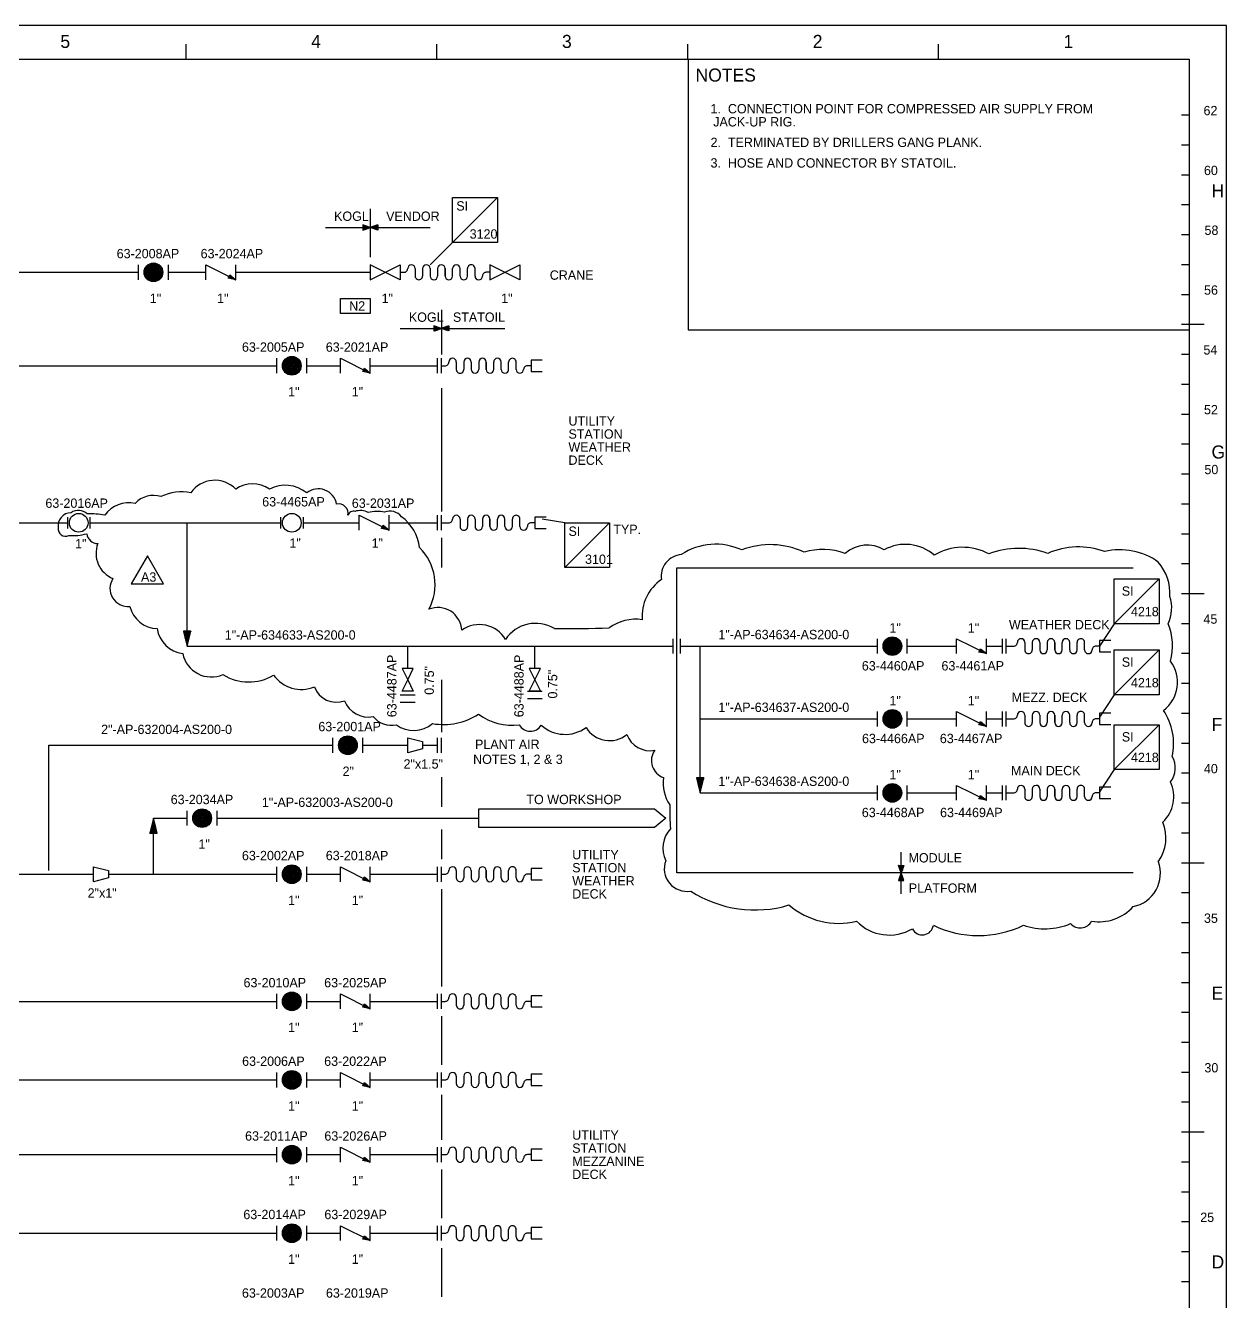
# Model space of a CAD drawing. Extents: x 0 to 840, y 0 to 594.
# Drawn here: x 518.8 to 840, y 252.7 to 594 of the extents above; entities that cross this region are included whole.
import ezdxf

# ---------------------------------------------------------------- set-up
doc = ezdxf.new("R2010")
doc.units = 0
for name, color, linetype in [('01-LIN-025-A', 7, 'Continuous'), ('08-LIN-050-A', 7, 'Continuous'), ('14-LIN-025-DASH', 7, 'Continuous'), ('15-LIN-025-PHAN', 7, 'Continuous'), ('35-TXT-025', 7, 'Continuous'), ('36-TXT-035', 7, 'Continuous'), ('39-TXT-100', 7, 'Continuous'), ('40-', 7, 'Continuous'), ('43-', 7, 'Continuous'), ('45-', 7, 'Continuous'), ('50-REV-035-TRNG', 7, 'Continuous'), ('51-REV-035-CLD', 7, 'Continuous')]:
    doc.layers.add(name, color=color, linetype=linetype)

msp = doc.modelspace()

# ---------------------------------------------------------------- linework, layer by layer
at = {"layer": '01-LIN-025-A'}
for p, q in [((611, 545), (611, 532)), ((599, 540), (627, 540)), ((609, 540.68), (609.02, 540.69)), ((609, 540.63), (609.07, 540.68)), ((609, 540.58), (609.11, 540.66)), ((609, 540.53), (609.16, 540.64)), ((609, 540.48), (609.21, 540.63)), ((609, 540.43), (609.26, 540.61)), ((609, 540.38), (609.3, 540.59)), ((609, 540.33), (609.35, 540.58)), ((609, 540.28), (609.4, 540.56)), ((609, 540.23), (609.44, 540.54)), ((609, 540.19), (609.49, 540.53)), ((609, 540.13), (609.54, 540.51)), ((609, 540.09), (609.59, 540.5)), ((609, 540.04), (609.63, 540.48)), ((609, 539.99), (609.68, 540.46)), ((609, 539.94), (609.73, 540.45)), ((609, 539.89), (609.77, 540.43)), ((609, 539.84), (609.82, 540.41)), ((609, 539.79), (609.87, 540.4)), ((609, 539.74), (609.92, 540.38)), ((609, 539.69), (609.96, 540.36)), ((609, 539.64), (610.01, 540.35)), ((609, 539.59), (610.06, 540.33)), ((609, 539.54), (610.1, 540.31)), ((609, 539.49), (610.15, 540.3)), ((609, 539.44), (610.2, 540.28)), ((609, 539.39), (610.25, 540.26)), ((609, 539.34), (610.29, 540.25)), ((609.02, 539.31), (610.34, 540.23)), ((609.16, 539.36), (610.39, 540.21)), ((609.3, 539.41), (610.43, 540.2)), ((609.44, 539.46), (610.48, 540.18)), ((609.58, 539.5), (610.53, 540.17)), ((609.73, 539.55), (610.58, 540.15)), ((609.87, 539.6), (610.62, 540.13)), ((610.01, 539.65), (610.67, 540.12)), ((610.15, 539.7), (610.72, 540.1)), ((610.29, 539.75), (610.77, 540.08)), ((610.43, 539.8), (610.81, 540.07)), ((610.57, 539.85), (610.86, 540.05)), ((610.72, 539.9), (610.91, 540.03)), ((610.86, 539.95), (610.95, 540.02)), ((611.14, 539.95), (611.05, 540.02)), ((611.28, 539.9), (611.1, 540.03)), ((611.43, 539.85), (611.14, 540.05)), ((611.57, 539.8), (611.19, 540.07)), ((611.71, 539.75), (611.24, 540.08)), ((611.85, 539.7), (611.28, 540.1)), ((611.99, 539.65), (611.33, 540.12)), ((612.13, 539.6), (611.38, 540.13)), ((612.27, 539.55), (611.43, 540.15)), ((612.42, 539.5), (611.47, 540.17)), ((612.56, 539.46), (611.52, 540.18)), ((612.7, 539.41), (611.57, 540.2)), ((612.84, 539.36), (611.61, 540.21)), ((612.98, 539.31), (611.66, 540.23)), ((613, 539.34), (611.71, 540.25)), ((613, 539.39), (611.76, 540.26)), ((613, 539.44), (611.8, 540.28)), ((613, 539.49), (611.85, 540.3)), ((613, 539.54), (611.9, 540.31)), ((613, 539.59), (611.94, 540.33)), ((613, 539.64), (611.99, 540.35)), ((613, 539.69), (612.04, 540.36)), ((613, 539.74), (612.09, 540.38)), ((613, 539.79), (612.13, 540.4)), ((613, 539.84), (612.18, 540.41)), ((613, 539.89), (612.23, 540.43)), ((613, 539.94), (612.27, 540.45)), ((613, 539.99), (612.32, 540.46)), ((613, 540.04), (612.37, 540.48)), ((613, 540.09), (612.41, 540.5)), ((613, 540.13), (612.46, 540.51)), ((613, 540.19), (612.51, 540.53)), ((613, 540.23), (612.56, 540.54)), ((613, 540.28), (612.6, 540.56)), ((613, 540.33), (612.65, 540.58)), ((613, 540.38), (612.7, 540.59)), ((613, 540.43), (612.74, 540.61)), ((613, 540.48), (612.79, 540.63)), ((613, 540.53), (612.84, 540.64)), ((613, 540.58), (612.89, 540.66)), ((613, 540.63), (612.93, 540.68)), ((613, 540.68), (612.98, 540.69)), ((627, 530), (633, 536)), ((611, 526), (619, 530)), ((619, 526), (611, 530)), ((611, 530), (611, 526)), ((619, 530), (619, 526)), ((623, 529), (623, 527)), ((625, 529), (625, 527)), ((627, 529), (627, 527)), ((629, 529), (629, 527)), ((631, 527), (631, 529)), ((631, 529), (631, 527)), ((633, 527), (633, 529)), ((635, 527), (635, 529)), ((637, 527), (637, 529)), ((639, 527), (639, 529)), ((643, 526), (651, 530)), ((651, 526), (643, 530)), ((643, 530), (643, 526)), ((651, 530), (651, 526)), ((619, 528), (620, 528)), ((619, 528), (619, 528)), ((643, 528), (642, 528)), ((643, 528), (643, 528)), ((630, 518), (630, 506)), ((619, 513), (647, 513)), ((628, 513.68), (628.02, 513.69)), ((628, 513.63), (628.07, 513.68)), ((628, 513.58), (628.11, 513.66)), ((628, 513.53), (628.16, 513.64)), ((628, 513.48), (628.21, 513.63)), ((628, 513.43), (628.26, 513.61)), ((628, 513.38), (628.3, 513.59)), ((628, 513.33), (628.35, 513.58)), ((628, 513.28), (628.4, 513.56)), ((628, 513.23), (628.44, 513.54)), ((628, 513.19), (628.49, 513.53)), ((628, 513.13), (628.54, 513.51)), ((628, 513.09), (628.59, 513.5)), ((628, 513.04), (628.63, 513.48)), ((628, 512.99), (628.68, 513.46)), ((628, 512.94), (628.73, 513.45)), ((628, 512.89), (628.77, 513.43)), ((628, 512.84), (628.82, 513.41)), ((628, 512.79), (628.87, 513.4)), ((628, 512.74), (628.92, 513.38)), ((628, 512.69), (628.96, 513.36)), ((628, 512.64), (629.01, 513.35)), ((628, 512.59), (629.06, 513.33)), ((628, 512.54), (629.1, 513.31)), ((628, 512.49), (629.15, 513.3)), ((628, 512.44), (629.2, 513.28)), ((628, 512.39), (629.25, 513.26)), ((628, 512.34), (629.29, 513.25)), ((628.02, 512.31), (629.34, 513.23)), ((628.16, 512.36), (629.39, 513.21)), ((628.3, 512.41), (629.43, 513.2)), ((628.44, 512.46), (629.48, 513.18)), ((628.58, 512.5), (629.53, 513.17)), ((628.73, 512.55), (629.58, 513.15)), ((628.87, 512.6), (629.62, 513.13)), ((629.01, 512.65), (629.67, 513.12)), ((629.15, 512.7), (629.72, 513.1)), ((629.29, 512.75), (629.77, 513.08)), ((629.43, 512.8), (629.81, 513.07)), ((629.57, 512.85), (629.86, 513.05)), ((629.72, 512.9), (629.91, 513.03)), ((629.86, 512.95), (629.95, 513.02)), ((630.14, 512.95), (630.05, 513.02)), ((630.28, 512.9), (630.1, 513.03)), ((630.43, 512.85), (630.14, 513.05)), ((630.57, 512.8), (630.19, 513.07)), ((630.71, 512.75), (630.24, 513.08)), ((630.85, 512.7), (630.28, 513.1)), ((630.99, 512.65), (630.33, 513.12)), ((631.13, 512.6), (630.38, 513.13)), ((631.27, 512.55), (630.43, 513.15)), ((631.42, 512.5), (630.47, 513.17)), ((631.56, 512.46), (630.52, 513.18)), ((631.7, 512.41), (630.57, 513.2)), ((631.84, 512.36), (630.61, 513.21)), ((631.98, 512.31), (630.66, 513.23)), ((632, 512.34), (630.71, 513.25)), ((632, 512.39), (630.76, 513.26)), ((632, 512.44), (630.8, 513.28)), ((632, 512.49), (630.85, 513.3)), ((632, 512.54), (630.9, 513.31)), ((632, 512.59), (630.94, 513.33)), ((632, 512.64), (630.99, 513.35)), ((632, 512.69), (631.04, 513.36)), ((632, 512.74), (631.09, 513.38)), ((632, 512.79), (631.13, 513.4)), ((632, 512.84), (631.18, 513.41)), ((632, 512.89), (631.23, 513.43)), ((632, 512.94), (631.27, 513.45)), ((632, 512.99), (631.32, 513.46)), ((632, 513.04), (631.37, 513.48)), ((632, 513.09), (631.41, 513.5)), ((632, 513.13), (631.46, 513.51)), ((632, 513.19), (631.51, 513.53)), ((632, 513.23), (631.56, 513.54)), ((632, 513.28), (631.6, 513.56)), ((632, 513.33), (631.65, 513.58)), ((632, 513.38), (631.7, 513.59)), ((632, 513.43), (631.74, 513.61)), ((632, 513.48), (631.79, 513.63)), ((632, 513.53), (631.84, 513.64)), ((632, 513.58), (631.89, 513.66)), ((632, 513.63), (631.93, 513.68)), ((632, 513.68), (631.98, 513.69)), ((586, 501), (586, 505)), ((594, 501), (594, 505)), ((603, 501), (603, 505)), ((603, 505), (611, 501)), ((608.98, 501.43), (609.42, 502.33)), ((609.03, 501.52), (609.38, 502.24)), ((609.07, 501.61), (609.33, 502.15)), ((609.11, 501.7), (609.29, 502.06)), ((611, 501), (609.11, 501.7)), ((609.2, 501.88), (609.25, 501.97)), ((611, 501), (609.2, 501.88)), ((609.29, 502.06), (611, 501)), ((609.33, 502.15), (611, 501)), ((609.38, 502.24), (611, 501)), ((609.42, 502.33), (611, 501)), ((611, 501), (611, 505)), ((629, 501), (629, 505)), ((630, 501), (630, 505)), ((630, 503), (631, 503)), ((630, 503), (630, 503)), ((634, 504), (634, 502)), ((636, 504), (636, 502)), ((638, 504), (638, 502)), ((640, 504), (640, 502)), ((642, 502), (642, 504)), ((642, 504), (642, 502)), ((644, 502), (644, 504)), ((646, 502), (646, 504)), ((648, 502), (648, 504)), ((650, 502), (650, 504)), ((654, 503), (653, 503)), ((657, 504.5), (654, 504.5)), ((654, 504.5), (654, 501.5)), ((654, 503), (654, 503)), ((611, 501), (608.98, 501.43)), ((611, 501), (609.03, 501.52)), ((611, 501), (609.07, 501.61)), ((654, 501.5), (657, 501.5)), ((630, 497), (630, 464)), ((608, 459), (608, 463)), ((608, 463), (616, 459)), ((616, 459), (616, 463)), ((629, 459), (629, 463)), ((630, 459), (630, 463)), ((630, 461), (631, 461)), ((631, 461), (632, 461)), ((635, 462), (635, 460)), ((637, 462), (637, 460)), ((639, 462), (639, 460)), ((641, 462), (641, 460)), ((643, 460), (643, 462)), ((643, 462), (643, 460)), ((645, 460), (645, 462)), ((647, 460), (647, 462)), ((649, 460), (649, 462)), ((651, 460), (651, 462)), ((655, 461), (654, 461)), ((658, 462.5), (655, 462.5)), ((655, 462.5), (655, 459.5)), ((655, 461), (655, 461)), ((663, 461), (657, 462)), ((613.98, 459.43), (614.42, 460.33)), ((616, 459), (613.98, 459.43)), ((614.03, 459.52), (614.38, 460.24)), ((616, 459), (614.03, 459.52)), ((614.07, 459.61), (614.33, 460.15)), ((616, 459), (614.07, 459.61)), ((614.11, 459.7), (614.29, 460.06)), ((616, 459), (614.11, 459.7)), ((614.2, 459.88), (614.25, 459.97)), ((616, 459), (614.2, 459.88)), ((614.29, 460.06), (616, 459)), ((614.33, 460.15), (616, 459)), ((614.38, 460.24), (616, 459)), ((614.42, 460.33), (616, 459)), ((655, 459.5), (658, 459.5)), ((630, 457), (630, 449)), ((810, 434), (806.06, 428)), ((561.01, 431.96), (562.59, 430.38)), ((561.06, 431.77), (562.57, 430.26)), ((561.1, 431.59), (562.54, 430.15)), ((561.11, 432), (562.62, 430.49)), ((561.15, 431.4), (562.51, 430.04)), ((561.2, 431.21), (562.48, 429.92)), ((561.24, 431.02), (562.45, 429.81)), ((561.26, 432), (562.65, 430.6)), ((561.29, 430.83), (562.42, 429.7)), ((561.34, 430.64), (562.4, 429.58)), ((561.39, 430.45), (562.37, 429.47)), ((561.4, 432), (562.68, 430.72)), ((561.43, 430.26), (562.34, 429.36)), ((561.48, 430.08), (562.31, 429.24)), ((561.54, 432), (562.71, 430.83)), ((561.68, 432), (562.74, 430.94)), ((561.82, 432), (562.76, 431.06)), ((561.96, 432), (562.79, 431.17)), ((562.1, 432), (562.82, 431.28)), ((562.24, 432), (562.85, 431.4)), ((562.39, 432), (562.88, 431.51)), ((562.53, 432), (562.9, 431.62)), ((562.67, 432), (562.93, 431.73)), ((562.81, 432), (562.96, 431.85)), ((562.95, 432), (562.99, 431.96)), ((746.63, 426), (746.63, 430)), ((754.63, 426), (754.63, 430)), ((767.78, 426), (767.78, 430)), ((767.78, 430), (775.78, 426)), ((775.78, 426), (775.78, 430)), ((780.06, 426), (780.06, 430)), ((781.06, 426), (781.06, 430)), ((561.53, 429.89), (562.28, 429.13)), ((561.57, 429.7), (562.26, 429.02)), ((561.62, 429.51), (562.23, 428.9)), ((561.67, 429.32), (562.2, 428.79)), ((561.72, 429.13), (562.17, 428.68)), ((561.76, 428.94), (562.14, 428.57)), ((561.81, 428.76), (562.11, 428.45)), ((561.86, 428.57), (562.09, 428.34)), ((561.91, 428.38), (562.06, 428.23)), ((561.95, 428.19), (562.03, 428.11)), ((773.77, 426.43), (774.21, 427.33)), ((773.81, 426.52), (774.16, 427.24)), ((773.85, 426.61), (774.12, 427.15)), ((775.78, 426), (773.85, 426.61)), ((773.9, 426.7), (774.07, 427.06)), ((775.78, 426), (773.9, 426.7)), ((773.99, 426.88), (774.03, 426.97)), ((775.78, 426), (773.99, 426.88)), ((774.07, 427.06), (775.78, 426)), ((774.12, 427.15), (775.78, 426)), ((774.16, 427.24), (775.78, 426)), ((774.21, 427.33), (775.78, 426)), ((781.06, 428), (782.06, 428)), ((782.06, 428), (783.06, 428)), ((786.06, 429), (786.06, 427)), ((788.06, 429), (788.06, 427)), ((790.06, 429), (790.06, 427)), ((792.06, 429), (792.06, 427)), ((794.06, 427), (794.06, 429)), ((794.06, 429), (794.06, 427)), ((796.06, 427), (796.06, 429)), ((798.06, 427), (798.06, 429)), ((800.06, 427), (800.06, 429)), ((802.06, 427), (802.06, 429)), ((806.06, 428), (805.06, 428)), ((809.06, 429.5), (806.06, 429.5)), ((806.06, 429.5), (806.06, 426.5)), ((806.06, 428), (806.06, 428)), ((775.78, 426), (773.77, 426.43)), ((775.78, 426), (773.81, 426.52)), ((806.06, 426.5), (809.06, 426.5)), ((630, 419), (630, 405)), ((810, 415), (806.06, 409)), ((746.63, 406.56), (746.63, 410.56)), ((754.63, 406.56), (754.63, 410.56)), ((767.78, 406.56), (767.78, 410.56)), ((767.78, 410.56), (775.78, 406.56)), ((775.78, 406.56), (775.78, 410.56)), ((780.06, 406.56), (780.06, 410.56)), ((781.06, 406.56), (781.06, 410.56)), ((786.06, 409.56), (786.06, 407.56)), ((788.06, 409.56), (788.06, 407.56)), ((790.06, 409.56), (790.06, 407.56)), ((792.06, 409.56), (792.06, 407.56)), ((794.06, 407.56), (794.06, 409.56)), ((794.06, 409.56), (794.06, 407.56)), ((796.06, 407.56), (796.06, 409.56)), ((798.06, 407.56), (798.06, 409.56)), ((800.06, 407.56), (800.06, 409.56)), ((802.06, 407.56), (802.06, 409.56)), ((809.06, 410.06), (806.06, 410.06)), ((806.06, 410.06), (806.06, 407.06)), ((773.77, 406.98), (774.21, 407.88)), ((775.78, 406.56), (773.77, 406.98)), ((773.81, 407.07), (774.16, 407.79)), ((775.78, 406.56), (773.81, 407.07)), ((773.85, 407.16), (774.12, 407.7)), ((775.78, 406.56), (773.85, 407.16)), ((773.9, 407.25), (774.07, 407.61)), ((775.78, 406.56), (773.9, 407.25)), ((773.99, 407.43), (774.03, 407.52)), ((775.78, 406.56), (773.99, 407.43)), ((774.07, 407.61), (775.78, 406.56)), ((774.12, 407.7), (775.78, 406.56)), ((774.16, 407.79), (775.78, 406.56)), ((774.21, 407.88), (775.78, 406.56)), ((781.06, 408.56), (782.06, 408.56)), ((782.06, 408.56), (783.06, 408.56)), ((806.06, 408.56), (805.06, 408.56)), ((806.06, 408.56), (806.06, 408.56)), ((806.06, 407.06), (809.06, 407.06)), ((601, 399.5), (601, 403.5)), ((609, 399.5), (609, 403.5)), ((621, 399.5), (621, 403.5)), ((621, 403.5), (625, 402.5)), ((629, 399.5), (629, 403.5)), ((630, 399.5), (630, 403.5)), ((625, 400.5), (621, 399.5)), ((625, 402.5), (625, 400.5)), ((630, 393), (630, 385)), ((698.25, 392.73), (699.84, 391.15)), ((698.3, 392.55), (699.81, 391.03)), ((698.36, 392.77), (699.87, 391.26)), ((698.5, 392.77), (699.89, 391.37)), ((698.64, 392.77), (699.92, 391.49)), ((698.78, 392.77), (699.95, 391.6)), ((698.92, 392.77), (699.98, 391.71)), ((699.06, 392.77), (700.01, 391.83)), ((699.2, 392.77), (700.04, 391.94)), ((699.35, 392.77), (700.06, 392.05)), ((699.49, 392.77), (700.09, 392.17)), ((699.63, 392.77), (700.12, 392.28)), ((699.77, 392.77), (700.15, 392.39)), ((699.91, 392.77), (700.18, 392.51)), ((700.05, 392.77), (700.21, 392.62)), ((700.19, 392.77), (700.23, 392.73)), ((810, 395), (806.06, 389)), ((698.35, 392.36), (699.78, 390.92)), ((698.39, 392.17), (699.75, 390.81)), ((698.44, 391.98), (699.72, 390.7)), ((698.49, 391.79), (699.7, 390.58)), ((698.54, 391.6), (699.67, 390.47)), ((698.58, 391.41), (699.64, 390.36)), ((698.63, 391.22), (699.61, 390.24)), ((698.68, 391.04), (699.58, 390.13)), ((698.72, 390.85), (699.55, 390.02)), ((698.77, 390.66), (699.53, 389.9)), ((698.82, 390.47), (699.5, 389.79)), ((698.87, 390.28), (699.47, 389.68)), ((698.91, 390.09), (699.44, 389.56)), ((698.96, 389.9), (699.41, 389.45)), ((699.01, 389.71), (699.38, 389.34)), ((699.05, 389.53), (699.36, 389.22)), ((699.1, 389.34), (699.33, 389.11)), ((699.15, 389.15), (699.3, 389)), ((746.63, 386.77), (746.63, 390.77)), ((754.63, 386.77), (754.63, 390.77)), ((767.78, 386.77), (767.78, 390.77)), ((767.78, 390.77), (775.78, 386.77)), ((775.78, 386.77), (775.78, 390.77)), ((780.06, 386.77), (780.06, 390.77)), ((781.06, 386.77), (781.06, 390.77)), ((786.06, 389.77), (786.06, 387.77)), ((788.06, 389.77), (788.06, 387.77)), ((790.06, 389.77), (790.06, 387.77)), ((792.06, 389.77), (792.06, 387.77)), ((794.06, 387.77), (794.06, 389.77)), ((794.06, 389.77), (794.06, 387.77)), ((796.06, 387.77), (796.06, 389.77)), ((798.06, 387.77), (798.06, 389.77)), ((800.06, 387.77), (800.06, 389.77)), ((802.06, 387.77), (802.06, 389.77)), ((809.06, 390.27), (806.06, 390.27)), ((806.06, 390.27), (806.06, 387.27)), ((699.2, 388.96), (699.27, 388.89)), ((773.77, 387.2), (774.21, 388.1)), ((775.78, 386.77), (773.77, 387.2)), ((773.81, 387.29), (774.16, 388.01)), ((775.78, 386.77), (773.81, 387.29)), ((773.85, 387.38), (774.12, 387.92)), ((775.78, 386.77), (773.85, 387.38)), ((773.9, 387.47), (774.07, 387.83)), ((775.78, 386.77), (773.9, 387.47)), ((773.99, 387.65), (774.03, 387.74)), ((775.78, 386.77), (773.99, 387.65)), ((774.07, 387.83), (775.78, 386.77)), ((774.12, 387.92), (775.78, 386.77)), ((774.16, 388.01), (775.78, 386.77)), ((774.21, 388.1), (775.78, 386.77)), ((781.06, 388.77), (782.06, 388.77)), ((782.06, 388.77), (783.06, 388.77)), ((806.06, 388.77), (805.06, 388.77)), ((806.06, 388.77), (806.06, 388.77)), ((806.06, 387.27), (809.06, 387.27)), ((562, 380), (562, 384)), ((570, 380), (570, 384)), ((640, 384.5), (687, 384.5)), ((640, 379.5), (640, 384.5)), ((687, 384.5), (690, 382)), ((553.04, 378), (552.21, 378.83)), ((553.18, 378), (552.24, 378.94)), ((553.32, 378), (552.26, 379.06)), ((553.46, 378), (552.29, 379.17)), ((553.6, 378), (552.32, 379.28)), ((553.74, 378), (552.35, 379.4)), ((553.89, 378), (552.38, 379.51)), ((553.99, 378.04), (552.41, 379.62)), ((553.94, 378.23), (552.43, 379.74)), ((553.9, 378.41), (552.46, 379.85)), ((553.85, 378.6), (552.49, 379.96)), ((553.8, 378.79), (552.52, 380.08)), ((553.76, 378.98), (552.55, 380.19)), ((553.71, 379.17), (552.58, 380.3)), ((553.66, 379.36), (552.6, 380.42)), ((553.61, 379.55), (552.63, 380.53)), ((553.57, 379.74), (552.66, 380.64)), ((553.52, 379.92), (552.69, 380.76)), ((553.47, 380.11), (552.72, 380.87)), ((553.43, 380.3), (552.74, 380.98)), ((553.38, 380.49), (552.77, 381.1)), ((553.33, 380.68), (552.8, 381.21)), ((553.28, 380.87), (552.83, 381.32)), ((553.24, 381.06), (552.86, 381.43)), ((553.19, 381.24), (552.89, 381.55)), ((553.14, 381.43), (552.91, 381.66)), ((553.09, 381.62), (552.94, 381.77)), ((553.05, 381.81), (552.97, 381.89)), ((630, 379), (630, 371)), ((687, 379.5), (640, 379.5)), ((690, 382), (687, 379.5)), ((552.05, 378), (552.01, 378.04)), ((552.19, 378), (552.04, 378.15)), ((552.33, 378), (552.07, 378.27)), ((552.47, 378), (552.1, 378.38)), ((552.61, 378), (552.12, 378.49)), ((552.76, 378), (552.15, 378.6)), ((552.9, 378), (552.18, 378.72)), ((753, 361.74), (753, 372.93)), ((537, 365), (537, 369)), ((537, 369), (541, 368)), ((586, 365), (586, 369)), ((594, 365), (594, 369)), ((603, 365), (603, 369)), ((603, 369), (611, 365)), ((611, 365), (611, 369)), ((629, 365), (629, 369)), ((630, 365), (630, 369)), ((752.32, 369.35), (752.31, 369.33)), ((752.37, 369.35), (752.32, 369.28)), ((752.42, 369.35), (752.34, 369.24)), ((752.47, 369.35), (752.36, 369.19)), ((752.52, 369.35), (752.37, 369.14)), ((752.57, 369.35), (752.39, 369.1)), ((752.62, 369.35), (752.41, 369.05)), ((752.67, 369.35), (752.42, 369)), ((752.72, 369.35), (752.44, 368.95)), ((752.77, 369.35), (752.46, 368.91)), ((752.81, 369.35), (752.47, 368.86)), ((752.87, 369.35), (752.49, 368.81)), ((752.91, 369.35), (752.5, 368.77)), ((752.96, 369.35), (752.52, 368.72)), ((753.01, 369.35), (752.54, 368.67)), ((753.06, 369.35), (752.55, 368.62)), ((753.11, 369.35), (752.57, 368.58)), ((753.16, 369.35), (752.59, 368.53)), ((753.21, 369.35), (752.6, 368.48)), ((753.26, 369.35), (752.62, 368.44)), ((753.31, 369.35), (752.64, 368.39)), ((753.36, 369.35), (752.65, 368.34)), ((753.41, 369.35), (752.67, 368.29)), ((753.46, 369.35), (752.69, 368.25)), ((753.51, 369.35), (752.7, 368.2)), ((753.56, 369.35), (752.72, 368.15)), ((753.61, 369.35), (752.74, 368.11)), ((753.66, 369.35), (752.75, 368.06)), ((753.69, 369.33), (752.77, 368.01)), ((753.64, 369.19), (752.79, 367.96)), ((753.59, 369.05), (752.8, 367.92)), ((753.54, 368.91), (752.82, 367.87)), ((753.5, 368.77), (752.83, 367.82)), ((753.45, 368.63), (752.85, 367.78)), ((541, 366), (537, 365)), ((541, 368), (541, 366)), ((608.98, 365.43), (609.42, 366.33)), ((611, 365), (608.98, 365.43)), ((609.03, 365.52), (609.38, 366.24)), ((611, 365), (609.03, 365.52)), ((609.07, 365.61), (609.33, 366.15)), ((611, 365), (609.07, 365.61)), ((609.11, 365.7), (609.29, 366.06)), ((611, 365), (609.11, 365.7)), ((609.2, 365.88), (609.25, 365.97)), ((611, 365), (609.2, 365.88)), ((609.29, 366.06), (611, 365)), ((609.33, 366.15), (611, 365)), ((609.38, 366.24), (611, 365)), ((609.42, 366.33), (611, 365)), ((630, 367), (631, 367)), ((630, 367), (630, 367)), ((634, 368), (634, 366)), ((636, 368), (636, 366)), ((638, 368), (638, 366)), ((640, 368), (640, 366)), ((642, 366), (642, 368)), ((642, 368), (642, 366)), ((644, 366), (644, 368)), ((646, 366), (646, 368)), ((648, 366), (648, 368)), ((650, 366), (650, 368)), ((654, 367), (653, 367)), ((657, 368.5), (654, 368.5)), ((654, 368.5), (654, 365.5)), ((654, 367), (654, 367)), ((654, 365.5), (657, 365.5)), ((752.32, 365.35), (752.31, 365.37)), ((752.37, 365.35), (752.32, 365.42)), ((752.42, 365.35), (752.34, 365.47)), ((752.47, 365.35), (752.36, 365.51)), ((752.52, 365.35), (752.37, 365.56)), ((752.57, 365.35), (752.39, 365.61)), ((752.62, 365.35), (752.41, 365.65)), ((752.67, 365.35), (752.42, 365.7)), ((752.72, 365.35), (752.44, 365.75)), ((752.77, 365.35), (752.46, 365.8)), ((752.81, 365.35), (752.47, 365.84)), ((752.87, 365.35), (752.49, 365.89)), ((752.91, 365.35), (752.5, 365.94)), ((752.96, 365.35), (752.52, 365.98)), ((753.01, 365.35), (752.54, 366.03)), ((753.06, 365.35), (752.55, 366.08)), ((753.11, 365.35), (752.57, 366.13)), ((753.16, 365.35), (752.59, 366.17)), ((753.21, 365.35), (752.6, 366.22)), ((753.26, 365.35), (752.62, 366.27)), ((753.31, 365.35), (752.64, 366.31)), ((753.36, 365.35), (752.65, 366.36)), ((753.41, 365.35), (752.67, 366.41)), ((753.46, 365.35), (752.69, 366.46)), ((753.51, 365.35), (752.7, 366.5)), ((753.56, 365.35), (752.72, 366.55)), ((753.61, 365.35), (752.74, 366.6)), ((753.66, 365.35), (752.75, 366.64)), ((753.69, 365.37), (752.77, 366.69)), ((753.64, 365.51), (752.79, 366.74)), ((753.59, 365.65), (752.8, 366.79)), ((753.54, 365.79), (752.82, 366.83)), ((753.5, 365.94), (752.83, 366.88)), ((753.45, 366.08), (752.85, 366.93)), ((753.4, 368.48), (752.87, 367.73)), ((753.4, 366.22), (752.87, 366.97)), ((753.35, 368.34), (752.88, 367.68)), ((753.35, 366.36), (752.88, 367.02)), ((753.3, 368.2), (752.9, 367.63)), ((753.3, 366.5), (752.9, 367.07)), ((753.25, 368.06), (752.92, 367.59)), ((753.25, 366.64), (752.92, 367.12)), ((753.2, 367.92), (752.93, 367.54)), ((753.2, 366.79), (752.93, 367.16)), ((753.15, 367.78), (752.95, 367.49)), ((753.15, 366.93), (752.95, 367.21)), ((753.1, 367.63), (752.97, 367.45)), ((753.1, 367.07), (752.97, 367.26)), ((753.05, 367.49), (752.98, 367.4)), ((753.05, 367.21), (752.98, 367.3)), ((630, 363), (630, 337)), ((586, 331), (586, 335)), ((594, 331), (594, 335)), ((603, 331), (603, 335)), ((603, 335), (611, 331)), ((611, 331), (611, 335)), ((629, 331), (629, 335)), ((630, 331), (630, 335)), ((657, 334.5), (654, 334.5)), ((654, 334.5), (654, 331.5)), ((608.98, 331.43), (609.42, 332.33)), ((611, 331), (608.98, 331.43)), ((609.03, 331.52), (609.38, 332.24)), ((611, 331), (609.03, 331.52)), ((609.07, 331.61), (609.33, 332.15)), ((611, 331), (609.07, 331.61)), ((609.11, 331.7), (609.29, 332.06)), ((611, 331), (609.11, 331.7)), ((609.2, 331.88), (609.25, 331.97)), ((611, 331), (609.2, 331.88)), ((609.29, 332.06), (611, 331)), ((609.33, 332.15), (611, 331)), ((609.38, 332.24), (611, 331)), ((609.42, 332.33), (611, 331)), ((630, 333), (631, 333)), ((630, 333), (630, 333)), ((634, 334), (634, 332)), ((636, 334), (636, 332)), ((638, 334), (638, 332)), ((640, 334), (640, 332)), ((642, 332), (642, 334)), ((642, 334), (642, 332)), ((644, 332), (644, 334)), ((646, 332), (646, 334)), ((648, 332), (648, 334)), ((650, 332), (650, 334)), ((654, 333), (653, 333)), ((654, 333), (654, 333)), ((654, 331.5), (657, 331.5)), ((630, 329), (630, 316)), ((586, 310), (586, 314)), ((594, 310), (594, 314)), ((603, 310), (603, 314)), ((603, 314), (611, 310)), ((611, 310), (611, 314)), ((629, 310), (629, 314)), ((630, 310), (630, 314)), ((608.98, 310.43), (609.42, 311.33)), ((609.03, 310.52), (609.38, 311.24)), ((609.07, 310.61), (609.33, 311.15)), ((611, 310), (609.07, 310.61)), ((609.11, 310.7), (609.29, 311.06)), ((611, 310), (609.11, 310.7)), ((609.2, 310.88), (609.25, 310.97)), ((611, 310), (609.2, 310.88)), ((609.29, 311.06), (611, 310)), ((609.33, 311.15), (611, 310)), ((609.38, 311.24), (611, 310)), ((609.42, 311.33), (611, 310)), ((630, 312), (631, 312)), ((630, 312), (630, 312)), ((634, 313), (634, 311)), ((636, 313), (636, 311)), ((638, 313), (638, 311)), ((640, 313), (640, 311)), ((642, 311), (642, 313)), ((642, 313), (642, 311)), ((644, 311), (644, 313)), ((646, 311), (646, 313)), ((648, 311), (648, 313)), ((650, 311), (650, 313)), ((654, 312), (653, 312)), ((657, 313.5), (654, 313.5)), ((654, 313.5), (654, 310.5)), ((654, 312), (654, 312)), ((611, 310), (608.98, 310.43)), ((611, 310), (609.03, 310.52)), ((630, 308), (630, 296)), ((654, 310.5), (657, 310.5)), ((586, 290), (586, 294)), ((594, 290), (594, 294)), ((603, 290), (603, 294)), ((603, 294), (611, 290)), ((611, 290), (611, 294)), ((629, 290), (629, 294)), ((630, 290), (630, 294)), ((657, 293.5), (654, 293.5)), ((654, 293.5), (654, 290.5)), ((608.98, 290.43), (609.42, 291.33)), ((611, 290), (608.98, 290.43)), ((609.03, 290.52), (609.38, 291.24)), ((611, 290), (609.03, 290.52)), ((609.07, 290.61), (609.33, 291.15)), ((611, 290), (609.07, 290.61)), ((609.11, 290.7), (609.29, 291.06)), ((611, 290), (609.11, 290.7)), ((609.2, 290.88), (609.25, 290.97)), ((611, 290), (609.2, 290.88)), ((609.29, 291.06), (611, 290)), ((609.33, 291.15), (611, 290)), ((609.38, 291.24), (611, 290)), ((609.42, 291.33), (611, 290)), ((630, 292), (631, 292)), ((630, 292), (630, 292)), ((634, 293), (634, 291)), ((636, 293), (636, 291)), ((638, 293), (638, 291)), ((640, 293), (640, 291)), ((642, 291), (642, 293)), ((642, 293), (642, 291)), ((644, 291), (644, 293)), ((646, 291), (646, 293)), ((648, 291), (648, 293)), ((650, 291), (650, 293)), ((654, 292), (653, 292)), ((654, 292), (654, 292)), ((654, 290.5), (657, 290.5)), ((630, 288), (630, 275)), ((586, 269), (586, 273)), ((594, 269), (594, 273)), ((603, 269), (603, 273)), ((603, 273), (611, 269)), ((608.98, 269.43), (609.42, 270.33)), ((609.03, 269.52), (609.38, 270.24)), ((609.07, 269.61), (609.33, 270.15)), ((611, 269), (609.07, 269.61)), ((609.11, 269.7), (609.29, 270.06)), ((611, 269), (609.11, 269.7)), ((609.2, 269.88), (609.25, 269.97)), ((611, 269), (609.2, 269.88)), ((609.29, 270.06), (611, 269)), ((609.33, 270.15), (611, 269)), ((609.38, 270.24), (611, 269)), ((609.42, 270.33), (611, 269)), ((611, 269), (611, 273)), ((629, 269), (629, 273)), ((630, 269), (630, 273)), ((630, 271), (631, 271)), ((630, 271), (630, 271)), ((634, 272), (634, 270)), ((636, 272), (636, 270)), ((638, 272), (638, 270)), ((640, 272), (640, 270)), ((642, 270), (642, 272)), ((642, 272), (642, 270)), ((644, 270), (644, 272)), ((646, 270), (646, 272)), ((648, 270), (648, 272)), ((650, 270), (650, 272)), ((654, 271), (653, 271)), ((657, 272.5), (654, 272.5)), ((654, 272.5), (654, 269.5)), ((654, 271), (654, 271)), ((611, 269), (608.98, 269.43)), ((611, 269), (609.03, 269.52)), ((630, 267), (630, 254)), ((654, 269.5), (657, 269.5))]:
    msp.add_line(p, q, dxfattribs=at)
for points in [[(633, 536), (633, 548), (645, 548), (645, 536), (633, 536), (645, 548)], [(611, 540), (609, 540.7), (609, 539.3), (611, 540)], [(611, 540), (613, 540.7), (613, 539.3), (611, 540)], [(611, 521), (611, 517), (603, 517), (603, 521), (611, 521)], [(630, 513), (628, 513.7), (628, 512.3), (630, 513)], [(630, 513), (632, 513.7), (632, 512.3), (630, 513)], [(530, 462.5), (530, 459.5)], [(536, 462.5), (536, 459.5)], [(587, 462.5), (587, 459.5)], [(593, 462.5), (593, 459.5)], [(663, 449), (663, 461), (675, 461), (675, 449), (663, 449), (675, 461)], [(810, 434), (810, 446), (822, 446), (822, 434), (810, 434), (822, 446)], [(562, 428), (563, 432), (561, 432), (562, 428)], [(692, 426), (692, 430)], [(694, 426), (694, 430)], [(810, 415), (810, 427), (822, 427), (822, 415), (810, 415), (822, 427)], [(619, 415), (623, 415)], [(619, 413), (623, 413)], [(653, 416), (657, 416)], [(653, 414), (657, 414)], [(810, 395), (810, 407), (822, 407), (822, 395), (810, 395), (822, 407)], [(699.24, 388.77), (700.24, 392.77), (698.24, 392.77), (699.24, 388.77)], [(553, 382), (552, 378), (554, 378), (553, 382)], [(753, 367.35), (752.3, 369.35), (753.7, 369.35), (753, 367.35)], [(753, 367.35), (752.3, 365.35), (753.7, 365.35), (753, 367.35)]]:
    msp.add_lwpolyline(points, dxfattribs=at)
for points in [[(619.5, 422), (621, 419), (622.5, 422)], [(653.5, 422), (655, 419), (656.5, 422)], [(619.5, 416), (621, 419), (622.5, 416)], [(653.5, 416), (655, 419), (656.5, 416)]]:
    msp.add_lwpolyline(points, close=True, dxfattribs=at)
for centre, radius in [((590, 503), 2.5), ((590, 503), 2.4), ((590, 503), 2.2), ((590, 503), 2), ((590, 503), 1.8), ((590, 503), 1.6), ((590, 503), 1.4), ((590, 503), 1.2), ((590, 503), 1), ((590, 503), 0.8), ((590, 503), 0.6), ((590, 503), 0.4), ((590, 503), 0.2), ((533, 461), 2.5), ((590, 461), 2.5), ((750.63, 428), 2.5), ((750.63, 428), 2.4), ((750.63, 428), 2.2), ((750.63, 428), 2), ((750.63, 428), 1.8), ((750.63, 428), 1.6), ((750.63, 428), 1.4), ((750.63, 428), 1.2), ((750.63, 428), 1), ((750.63, 428), 0.8), ((750.63, 428), 0.6), ((750.63, 428), 0.4), ((750.63, 428), 0.2), ((750.63, 408.55), 2.5), ((750.63, 408.55), 2.4), ((750.63, 408.55), 2.2), ((750.63, 408.55), 2), ((750.63, 408.55), 1.8), ((750.63, 408.55), 1.6), ((750.63, 408.55), 1.4), ((750.63, 408.55), 1.2), ((750.63, 408.55), 1), ((750.63, 408.55), 0.8), ((750.63, 408.55), 0.6), ((750.63, 408.55), 0.4), ((750.63, 408.55), 0.2), ((605, 401.5), 2.5), ((605, 401.5), 2.4), ((605, 401.5), 2.2), ((605, 401.5), 2), ((605, 401.5), 1.8), ((605, 401.5), 1.6), ((605, 401.5), 1.4), ((605, 401.5), 1.2), ((605, 401.5), 1), ((605, 401.5), 0.8), ((605, 401.5), 0.6), ((605, 401.5), 0.4), ((605, 401.5), 0.2), ((750.63, 388.77), 2.5), ((750.63, 388.77), 2.4), ((750.63, 388.77), 2.2), ((750.63, 388.77), 2), ((750.63, 388.77), 1.8), ((750.63, 388.77), 1.6), ((750.63, 388.77), 1.4), ((750.63, 388.77), 1.2), ((750.63, 388.77), 1), ((750.63, 388.77), 0.8), ((750.63, 388.77), 0.6), ((750.63, 388.77), 0.4), ((750.63, 388.77), 0.2), ((566, 382), 2.5), ((566, 382), 2.4), ((566, 382), 2.2), ((566, 382), 2), ((566, 382), 1.8), ((566, 382), 1.6), ((566, 382), 1.4), ((566, 382), 1.2), ((566, 382), 1), ((566, 382), 0.8), ((566, 382), 0.6), ((566, 382), 0.4), ((566, 382), 0.2), ((590, 367), 2.5), ((590, 367), 2.4), ((590, 367), 2.2), ((590, 367), 2), ((590, 367), 1.8), ((590, 367), 1.6), ((590, 367), 1.4), ((590, 367), 1.2), ((590, 367), 1), ((590, 367), 0.8), ((590, 367), 0.6), ((590, 367), 0.4), ((590, 367), 0.2), ((590, 333), 2.5), ((590, 333), 2.4), ((590, 333), 2.2), ((590, 333), 2), ((590, 333), 1.8), ((590, 333), 1.6), ((590, 333), 1.4), ((590, 333), 1.2), ((590, 333), 1), ((590, 333), 0.8), ((590, 333), 0.6), ((590, 333), 0.4), ((590, 333), 0.2), ((590, 312), 2.5), ((590, 312), 2.4), ((590, 312), 2.2), ((590, 312), 2), ((590, 312), 1.8), ((590, 312), 1.6), ((590, 312), 1.4), ((590, 312), 1.2), ((590, 312), 1), ((590, 312), 0.8), ((590, 312), 0.6), ((590, 312), 0.4), ((590, 312), 0.2), ((590, 292), 2.5), ((590, 292), 2.4), ((590, 292), 2.2), ((590, 292), 2), ((590, 292), 1.8), ((590, 292), 1.6), ((590, 292), 1.4), ((590, 292), 1.2), ((590, 292), 1), ((590, 292), 0.8), ((590, 292), 0.6), ((590, 292), 0.4), ((590, 292), 0.2), ((590, 271), 2.5), ((590, 271), 2.4), ((590, 271), 2.2), ((590, 271), 2), ((590, 271), 1.8), ((590, 271), 1.6), ((590, 271), 1.4), ((590, 271), 1.2), ((590, 271), 1), ((590, 271), 0.8), ((590, 271), 0.6), ((590, 271), 0.4), ((590, 271), 0.2)]:
    msp.add_circle(centre, radius, dxfattribs=at)
for centre, start, end in [((620, 529), 269.9852, 0.0593), ((622, 529), 0, 180), ((626, 529), 0.0396, 180), ((630, 529), 0, 180), ((634, 529), 0, 180), ((638, 529), 0, 180.0396), ((624, 527), 180, 0.0396), ((628, 527), 180, 0), ((632, 527), 180, 0), ((636, 527), 180.0396, 0), ((640, 527), 180, 0), ((642, 527), 89.9852, 180.0593), ((631, 504), 269.9852, 0.0593), ((633, 504), 0, 180), ((635, 502), 180, 0.0396), ((637, 504), 0.0396, 180), ((639, 502), 180, 0), ((641, 504), 0, 180), ((643, 502), 180, 0), ((645, 504), 0, 180), ((647, 502), 180.0396, 0), ((649, 504), 0, 180.0396), ((651, 502), 180, 0), ((653, 502), 89.9852, 180.0593), ((632, 462), 269.9852, 0.0593), ((634, 462), 0, 180), ((638, 462), 0.0396, 180), ((642, 462), 0, 180), ((646, 462), 0, 180), ((650, 462), 0, 180.0396), ((654, 460), 89.9852, 180.0593), ((636, 460), 180, 0.0396), ((640, 460), 180, 0), ((644, 460), 180, 0), ((648, 460), 180.0396, 0), ((652, 460), 180, 0), ((785.06, 429), 0, 180), ((789.06, 429), 0.0396, 180), ((793.06, 429), 0, 180), ((797.06, 429), 0, 180), ((801.06, 429), 0, 180.0396), ((783.06, 429), 269.9852, 0.0593), ((787.06, 427), 180, 0.0396), ((791.06, 427), 180, 0), ((795.06, 427), 180, 0), ((799.06, 427), 180.0396, 0), ((803.06, 427), 180, 0), ((805.06, 427), 89.9852, 180.0593), ((783.06, 409.55), 269.9852, 0.0593), ((785.06, 409.55), 0, 180), ((789.06, 409.55), 0.0396, 180), ((793.06, 409.55), 0, 180), ((797.06, 409.55), 0, 180), ((801.06, 409.55), 0, 180.0396), ((787.06, 407.55), 180, 0.0396), ((791.06, 407.55), 180, 0), ((795.06, 407.55), 180, 0), ((799.06, 407.55), 180.0396, 0), ((803.06, 407.55), 180, 0), ((805.06, 407.56), 89.9852, 180.0593), ((783.06, 389.77), 269.9852, 0.0593), ((785.06, 389.77), 0, 180), ((789.06, 389.77), 0.0396, 180), ((793.06, 389.77), 0, 180), ((797.06, 389.77), 0, 180), ((801.06, 389.77), 0, 180.0396), ((787.06, 387.77), 180, 0.0396), ((791.06, 387.77), 180, 0), ((795.06, 387.77), 180, 0), ((799.06, 387.77), 180.0396, 0), ((803.06, 387.77), 180, 0), ((805.06, 387.77), 89.9852, 180.0593), ((633, 368), 0, 180), ((637, 368), 0.0396, 180), ((641, 368), 0, 180), ((645, 368), 0, 180), ((649, 368), 0, 180.0396), ((631, 368), 269.9852, 0.0593), ((635, 366), 180, 0.0396), ((639, 366), 180, 0), ((643, 366), 180, 0), ((647, 366), 180.0396, 0), ((651, 366), 180, 0), ((653, 366), 89.9852, 180.0593), ((633, 334), 0, 180), ((637, 334), 0.0396, 180), ((641, 334), 0, 180), ((645, 334), 0, 180), ((649, 334), 0, 180.0396), ((631, 334), 269.9852, 0.0593), ((635, 332), 180, 0.0396), ((639, 332), 180, 0), ((643, 332), 180, 0), ((647, 332), 180.0396, 0), ((651, 332), 180, 0), ((653, 332), 89.9852, 180.0593), ((633, 313), 0, 180), ((637, 313), 0.0396, 180), ((641, 313), 0, 180), ((645, 313), 0, 180), ((649, 313), 0, 180.0396), ((631, 313), 269.9852, 0.0593), ((635, 311), 180, 0.0396), ((639, 311), 180, 0), ((643, 311), 180, 0), ((647, 311), 180.0396, 0), ((651, 311), 180, 0), ((653, 311), 89.9852, 180.0593), ((633, 293), 0, 180), ((637, 293), 0.0396, 180), ((641, 293), 0, 180), ((645, 293), 0, 180), ((649, 293), 0, 180.0396), ((631, 293), 269.9852, 0.0593), ((635, 291), 180, 0.0396), ((639, 291), 180, 0), ((643, 291), 180, 0), ((647, 291), 180.0396, 0), ((651, 291), 180, 0), ((653, 291), 89.9852, 180.0593), ((631, 272), 269.9852, 0.0593), ((633, 272), 0, 180), ((635, 270), 180, 0.0396), ((637, 272), 0.0396, 180), ((639, 270), 180, 0), ((641, 272), 0, 180), ((643, 270), 180, 0), ((645, 272), 0, 180), ((647, 270), 180.0396, 0), ((649, 272), 0, 180.0396), ((651, 270), 180, 0), ((653, 270), 89.9852, 180.0593)]:
    msp.add_arc(centre, 1, start, end, dxfattribs=at)
at = {"layer": '08-LIN-050-A'}
for p, q in [((549, 526), (549, 530)), ((557, 526), (557, 530)), ((567, 526), (567, 530)), ((567, 530), (575, 526)), ((575, 526), (575, 530)), ((557, 528), (567, 528)), ((572.98, 526.43), (573.42, 527.33)), ((575, 526), (572.98, 526.43)), ((573.03, 526.52), (573.38, 527.24)), ((575, 526), (573.03, 526.52)), ((573.07, 526.61), (573.33, 527.15)), ((575, 526), (573.07, 526.61)), ((573.11, 526.7), (573.29, 527.06)), ((575, 526), (573.11, 526.7)), ((573.2, 526.88), (573.25, 526.97)), ((575, 526), (573.2, 526.88)), ((573.29, 527.06), (575, 526)), ((573.33, 527.15), (575, 526)), ((573.38, 527.24), (575, 526)), ((573.42, 527.33), (575, 526)), ((575, 528), (611, 528)), ((594, 503), (603, 503)), ((611, 503), (629, 503)), ((536, 461), (552, 461)), ((552, 461), (587, 461)), ((562, 428), (562, 461)), ((593, 461), (608, 461)), ((616, 461), (629, 461)), ((562, 428), (692, 428)), ((621, 422), (621, 428)), ((655, 422), (655, 428)), ((694, 428), (746.63, 428)), ((699.24, 388.77), (699.24, 428)), ((754.63, 428), (767.78, 428)), ((775.78, 428), (780.06, 428)), ((699.24, 408.55), (746.63, 408.55)), ((754.63, 408.56), (767.78, 408.56)), ((775.78, 408.56), (780.06, 408.56)), ((609, 401.5), (621, 401.5)), ((625, 401.5), (629, 401.5)), ((699.24, 388.77), (746.63, 388.77)), ((754.63, 388.77), (767.78, 388.77)), ((775.78, 388.77), (780.06, 388.77)), ((570, 382), (640, 382)), ((465, 367), (526, 367)), ((526, 367), (537, 367)), ((541, 367), (553, 367)), ((553, 367), (586, 367)), ((594, 367), (603, 367)), ((611, 367), (629, 367)), ((465, 333), (586, 333)), ((594, 333), (603, 333)), ((611, 333), (629, 333)), ((417, 312), (586, 312)), ((594, 312), (603, 312)), ((611, 312), (629, 312)), ((372, 292), (586, 292)), ((594, 292), (603, 292)), ((611, 292), (629, 292)), ((318, 271), (586, 271)), ((594, 271), (603, 271)), ((611, 271), (629, 271))]:
    msp.add_line(p, q, dxfattribs=at)
for points in [[(293, 367), (293, 528), (549, 528)], [(352, 368), (352, 503), (586, 503)], [(435, 367), (435, 461), (530, 461)], [(525, 368), (525, 401.5), (601, 401.5)], [(553, 367), (553, 382), (562, 382)]]:
    msp.add_lwpolyline(points, dxfattribs=at)
for radius in [2.5, 2.4, 2.2, 2, 1.8, 1.6, 1.4, 1.2, 1, 0.8, 0.6, 0.4, 0.2]:
    msp.add_circle((553, 528), radius, dxfattribs=at)
at = {"layer": '14-LIN-025-DASH'}
for p, q in [((693, 448.96), (815, 448.96)), ((693, 367.35), (693, 448.96)), ((815, 367.35), (693, 367.35))]:
    msp.add_line(p, q, dxfattribs=at)
at = {"layer": '15-LIN-025-PHAN'}
for p, q in [((696, 585), (696, 512.64)), ((696, 512.64), (830, 512.64))]:
    msp.add_line(p, q, dxfattribs=at)
at = {"layer": '43-'}
msp.add_lwpolyline([(0, 594), (0, 0), (840, 0), (840, 594)], close=True, dxfattribs=at)
for points in [[(561.64, 589), (561.64, 585)], [(628.72, 589), (628.72, 585)], [(695.8, 589), (695.8, 585)], [(762.88, 589), (762.88, 585)], [(830, 570), (828, 570)], [(830, 562), (828, 562)], [(830, 554), (828, 554)], [(830, 546), (828, 546)], [(830, 538), (828, 538)], [(830, 530), (828, 530)], [(830, 522), (828, 522)], [(830, 514), (828, 514)], [(834, 514), (830, 514)], [(830, 506), (828, 506)], [(830, 498), (828, 498)], [(830, 490), (828, 490)], [(830, 482), (828, 482)], [(830, 474), (828, 474)], [(830, 466), (828, 466)], [(830, 458), (828, 458)], [(830, 450), (828, 450)], [(830, 442), (828, 442)], [(834, 442), (830, 442)], [(830, 434), (828, 434)], [(830, 426), (828, 426)], [(830, 418), (828, 418)], [(830, 410), (828, 410)], [(830, 402), (828, 402)], [(830, 394), (828, 394)], [(830, 386), (828, 386)], [(830, 378), (828, 378)], [(830, 370), (828, 370)], [(834, 370), (830, 370)], [(830, 362), (828, 362)], [(830, 354), (828, 354)], [(830, 346), (828, 346)], [(830, 338), (828, 338)], [(830, 330), (828, 330)], [(830, 322), (828, 322)], [(830, 314), (828, 314)], [(830, 306), (828, 306)], [(830, 298), (828, 298)], [(834, 298), (830, 298)], [(830, 290), (828, 290)], [(830, 282), (828, 282)], [(830, 274), (828, 274)], [(830, 266), (828, 266)], [(830, 258), (828, 258)]]:
    msp.add_lwpolyline(points, dxfattribs=at)
at = {"layer": '45-'}
msp.add_lwpolyline([(25, 585), (830, 585), (830, 10), (25, 10)], close=True, dxfattribs=at)
at = {"layer": '50-REV-035-TRNG'}
msp.add_lwpolyline([(551.36, 452.2), (547.03, 444.7), (555.69, 444.7)], close=True, dxfattribs=at)
at = {"layer": '51-REV-035-CLD'}
for centre, radius, start, end in [((569.41, 464.59), 7.78, 44.053, 145.4742), ((579.5, 463.5), 7.91, 55.3048, 124.6952), ((588.23, 461.83), 9.2, 51.1781, 117.4007), ((552.97, 461.63), 6.68, 72.2756, 137.1109), ((560.5, 456.5), 12.75, 78.6901, 115.56), ((597.1, 465.1), 4.98, 10.4077, 128.4802), ((532.94, 460.96), 3.38, 45.6648, 126.1613), ((546.45, 458.3), 8.05, 78.4191, 143.6683), ((602.5, 463.5), 2.55, 348.6901, 101.3099), ((608.32, 459.92), 4.35, 60.6513, 109.4061), ((616.24, 460.21), 3.93, 38.0142, 111.132), ((531, 460.17), 3.52, 90.8648, 188.6807), ((536, 438.71), 24.68, 80.7426, 91.6268), ((606.5, 462.5), 1.58, 71.5651, 161.5651), ((612.97, 454.39), 9.67, 79.0033, 105.0889), ((612.29, 452.97), 11.95, 6.73, 53.9011), ((529.46, 459.38), 1.96, 172.2635, 296.0437), ((531.49, 470.72), 13.15, 264.9063, 286.1523), ((538.08, 458.38), 2.94, 185.772, 270.5693), ((544.91, 452.83), 7.28, 159.0524, 247.7916), ((614.5, 444.47), 13.83, 331.4502, 45.7116), ((703.4, 438.48), 16.78, 65.4651, 123.3352), ((717.97, 433.92), 21.24, 64.7504, 110.9664), ((743.87, 446.02), 8.99, 59.4724, 130.7655), ((754.13, 443.52), 11.72, 48.9528, 119.0947), ((769.42, 439.59), 14.85, 61.6923, 120.7463), ((784.53, 431.55), 22.61, 70.2141, 110.9208), ((800.4, 434.01), 20.53, 69.9284, 113.5795), ((694.66, 446.68), 5.85, 94.77, 188.5813), ((732.05, 436.36), 17.51, 70.152, 106.6697), ((811.55, 436.27), 17.51, 54.2961, 103.5565), ((811.58, 441.91), 13.32, 357.3594, 40.0809), ((546.21, 443.44), 4.84, 146.7897, 275.4719), ((695.51, 436.04), 11.81, 124.1596, 184.7348), ((815.17, 438.24), 10.18, 335.2308, 17.4671), ((554.23, 440.48), 7.79, 193.8645, 268.2057), ((629.05, 431.89), 6.44, 3.3177, 111.8452), ((640.2, 425.76), 8.03, 29.899, 126.0083), ((655.24, 424.41), 9.7, 59.0367, 146.4618), ((681.93, 423.31), 11.89, 81.2024, 126.4051), ((809.92, 428.07), 15.65, 344.9725, 22.1779), ((561.87, 433.9), 7.97, 188.7194, 262.5793), ((663.11, 849.81), 417.09, 269.6043, 271.6151), ((568.5, 427.59), 7.83, 191.7372, 293.142), ((817.5, 418.36), 9.42, 306.9982, 36.8543), ((578.48, 431.55), 13.12, 238.2645, 300.418), ((592.56, 425.6), 9.16, 215.83, 292.2695), ((601.99, 419.39), 6.38, 200.8541, 289.5816), ((610.43, 415.8), 6.75, 200.9756, 281.2975), ((630.59, 424.33), 17.28, 260.1592, 302.7467), ((648.81, 421.7), 14.84, 233.2929, 277.8567), ((809.57, 401.88), 16.29, 348.1343, 33.3609), ((616.61, 413.05), 6.21, 218.5906, 282.8178), ((622.62, 413.06), 7.63, 232.5888, 311.1076), ((653.82, 408.7), 3.44, 209.7833, 327.3926), ((663.1, 413.97), 9.56, 228.1482, 305.9024), ((674.98, 410.12), 7.39, 211.8268, 308.7119), ((685.84, 406.7), 6.67, 200.5965, 280.6723), ((690.99, 397.37), 4.8, 144.5768, 250.8134), ((819.92, 395.47), 6.37, 323.4838, 28.7177), ((699.36, 391.32), 10.06, 171.339, 214.8552), ((816.28, 387.77), 9.6, 314.5945, 24.0727), ((758.26, 384.01), 67.17, 178.6713, 184.1222), ((697.17, 373.95), 7.9, 138.5007, 204.9528), ((812.64, 376.78), 11.17, 324.7796, 21.805), ((695.66, 368.46), 6.04, 159.1412, 280.017), ((813.24, 367.24), 9.08, 281.664, 19.9901), ((713.87, 389.03), 31.59, 237.0845, 286.7696), ((736.29, 374.31), 20.45, 229.4022, 283.4486), ((805.9, 366.65), 12.37, 260.7033, 317.8604), ((749.82, 363.03), 12.29, 224.4241, 300.1472), ((758.65, 353.76), 2.98, 207.138, 351.7926), ((773.63, 378.36), 27.76, 244.3286, 295.7347), ((791.38, 370), 17.6, 251.1092, 293.1344), ((800.88, 356.11), 3.46, 221.6391, 331.0453)]:
    msp.add_arc(centre, radius, start, end, dxfattribs=at)

# ---------------------------------------------------------------- texts
at = {"layer": '35-TXT-025'}
for s, p in [('1.  CONNECTION POINT FOR COMPRESSED AIR SUPPLY FROM', (702, 570.5)), ('    JACK-UP RIG.', (699, 567)), ('2.  TERMINATED BY DRILLERS GANG PLANK.', (702, 561.5)), ('3.  HOSE AND CONNECTOR BY STATOIL.', (702, 556)), ('SI', (634, 544.5)), ('KOGL', (601.31, 541.75)), ('VENDOR', (615.23, 541.75)), ('3120', (637.57, 537)), ('63-2008AP', (543.16, 531.75)), ('63-2024AP', (565.61, 531.75)), ('CRANE', (659, 526)), ('1"', (552.02, 519.8)), ('1"', (570.02, 519.8)), ('1"', (614.02, 519.8)), ('1"', (646.02, 519.8)), ('N2', (605.34, 517.75)), ('KOGL', (621.31, 514.75)), ('STATOIL', (633.09, 514.75)), ('63-2005AP', (576.66, 506.75)), ('63-2021AP', (599.09, 506.75)), ('1"', (589.02, 494.8)), ('1"', (606.02, 494.8)), ('UTILITY', (664, 487)), ('STATION', (664, 483.5)), ('WEATHER', (664, 480)), ('DECK', (664, 476.5)), ('63-2016AP', (524.09, 465)), ('63-4465AP', (582.08, 465.37)), ('63-2031AP', (606.05, 465)), ('SI', (664, 457.5)), ('TYP.', (676, 458)), ('1"', (532.02, 454.14)), ('1"', (589.35, 454.31)), ('1"', (611.35, 454.31)), ('3101', (668.43, 450)), ('SI', (812, 441.5)), ('4218', (814.45, 436)), ('1"', (749.84, 431.65)), ('1"', (770.8, 431.65)), ('WEATHER DECK', (781.81, 432.51)), ('1"-AP-634633-AS200-0', (572.06, 429.75)), ('1"-AP-634634-AS200-0', (704.09, 429.86)), ('63-4460AP', (742.47, 421.5)), ('63-4461AP', (763.77, 421.5)), ('SI', (812, 422.5)), ('4218', (814.45, 417)), ('1"-AP-634637-AS200-0', (704.09, 410.41)), ('1"', (749.84, 412.2)), ('1"', (770.8, 412.2)), ('MEZZ. DECK', (782.57, 413.06)), ('2"-AP-632004-AS200-0', (539, 404.5)), ('63-2001AP', (597.09, 405.25)), ('PLANT AIR', (639, 400.5)), ('63-4466AP', (742.51, 402.06)), ('63-4467AP', (763.33, 402.06)), ('SI', (812, 402.5)), ('4218', (814.45, 397)), ('2"x1.5"', (619.89, 395.25)), ('NOTES 1, 2 & 3', (638.5, 396.5)), ('MAIN DECK', (782.38, 393.47)), ('2"', (603.59, 393.3)), ('1"-AP-634638-AS200-0', (704.09, 390.63)), ('1"', (749.84, 392.42)), ('1"', (770.8, 392.42)), ('63-2034AP', (557.61, 385.75)), ('1"-AP-632003-AS200-0', (582, 385)), ('TO WORKSHOP', (652.75, 385.75)), ('63-4468AP', (742.46, 382.27)), ('63-4469AP', (763.39, 382.27)), ('1"', (565.02, 373.8)), ('63-2002AP', (576.66, 370.75)), ('63-2018AP', (599.09, 370.75)), ('UTILITY', (665, 371)), ('MODULE', (754.95, 370.15)), ('STATION', (665, 367.5)), ('WEATHER', (665, 364)), ('2"x1"', (535.39, 360.75)), ('DECK', (665, 360.5)), ('PLATFORM', (755.03, 362.04)), ('1"', (589.02, 358.8)), ('1"', (606.02, 358.8)), ('63-2010AP', (577.09, 336.75)), ('63-2025AP', (598.66, 336.75)), ('1"', (589.02, 324.8)), ('1"', (606.02, 324.8)), ('63-2006AP', (576.71, 315.75)), ('63-2022AP', (598.66, 315.75)), ('1"', (589.02, 303.8)), ('1"', (606.02, 303.8)), ('63-2011AP', (577.51, 295.75)), ('63-2026AP', (598.71, 295.75)), ('UTILITY', (665, 296)), ('STATION', (665, 292.5)), ('MEZZANINE', (665, 289)), ('DECK', (665, 285.5)), ('1"', (589.02, 283.8)), ('1"', (606.02, 283.8)), ('63-2014AP', (577.04, 274.75)), ('63-2029AP', (598.71, 274.75)), ('1"', (589.02, 262.8)), ('1"', (606.02, 262.8)), ('63-2003AP', (576.66, 253.75)), ('63-2019AP', (599.13, 253.75))]:
    msp.add_text(s, height=2.5, dxfattribs=at).set_placement(p)
for s, p in [('63-4487AP', (618, 409)), ('63-4488AP', (652, 409)), ('0.75"', (628, 415)), ('0.75"', (661, 414))]:
    msp.add_text(s, height=2.5, rotation=90, dxfattribs=at).set_placement(p)
at = {"layer": '36-TXT-035'}
msp.add_text('NOTES', height=3.5, dxfattribs=at).set_placement((698, 579))
at = {"layer": '39-TXT-100'}
for s, p in [('62', (833.86, 570)), ('60', (833.97, 554)), ('58', (834.12, 538)), ('56', (833.99, 522)), ('54', (833.84, 506)), ('52', (833.98, 490)), ('50', (834.1, 474)), ('45', (833.84, 434)), ('40', (833.96, 394)), ('35', (833.98, 354)), ('30', (834.1, 314)), ('25', (832.98, 274))]:
    msp.add_text(s, height=2.5, dxfattribs=at).set_placement(p)
at = {"layer": '40-'}
for s, p in [('5', (528.1, 588)), ('4', (595.18, 588)), ('3', (662.26, 588)), ('2', (729.34, 588)), ('1', (796.42, 588)), ('H', (836, 548.06)), ('G', (836, 478.19)), ('F', (836, 405.31)), ('E', (836, 333.44)), ('D', (836, 261.56))]:
    msp.add_text(s, height=3.5, dxfattribs=at).set_placement(p)
at = {"layer": '50-REV-035-TRNG'}
msp.add_text('A3', height=2.5, dxfattribs=at).set_placement((549.67, 445.25))

doc.saveas('drawing.dxf')
